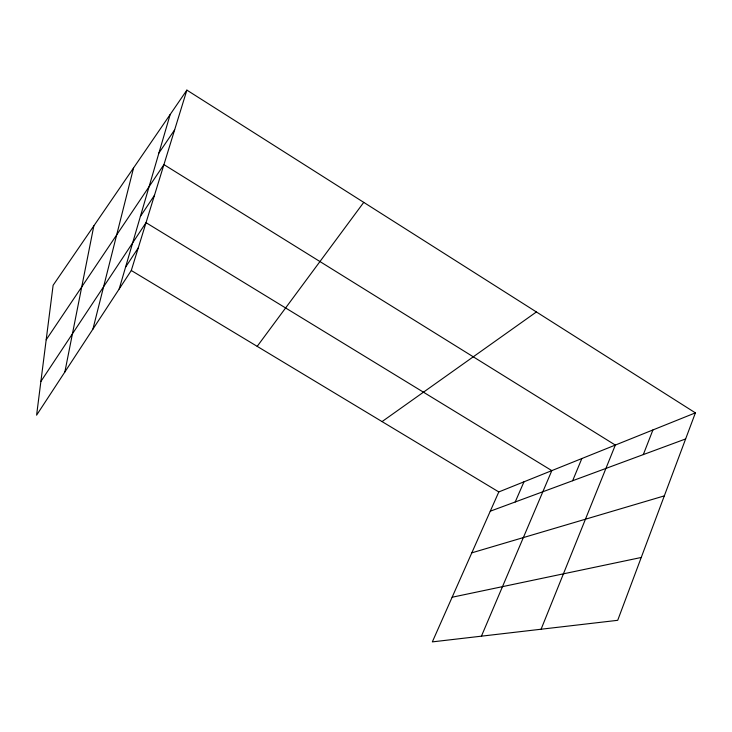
<?xml version="1.0" encoding="UTF-8"?>
<svg xmlns="http://www.w3.org/2000/svg" width="732" height="732" viewBox="0 0 732 732"><rect width="100%" height="100%" fill="white"/><g stroke="black" fill="none" stroke-linecap="round" stroke-linejoin="round"><path stroke-width="1.1" d="M64.864 371.984L93.842 225.859M92.918 329.125L133.581 167.875M119.17 289.021L170.172 114.494M186.88 90.118L53.116 285.279L36.6 415.163L131.293 270.501L186.88 90.118L695.4 412.866L617.707 620.315L432.338 641.882L498.803 491.941L695.4 412.866M643.309 454.599L652.917 429.959M541.094 629.227L615.328 445.074L163.922 164.599L46.18 339.804M572.634 480.741L581.839 458.543M481.427 636.163L551.818 470.621L146.025 222.674L40.891 381.445M515.209 501.978L523.975 481.821M125.547 267.198L138.266 247.873M140.379 216.443L154.452 195.334M158.917 153.015L174.646 129.82M257.188 346.355L363.74 202.38M382.058 421.595L536.4 311.96M490.266 511.201L685.637 438.944M471.811 552.834L664.308 495.884M452.129 597.239L641.241 557.473M131.293 270.501L498.803 491.941"/></g></svg>
